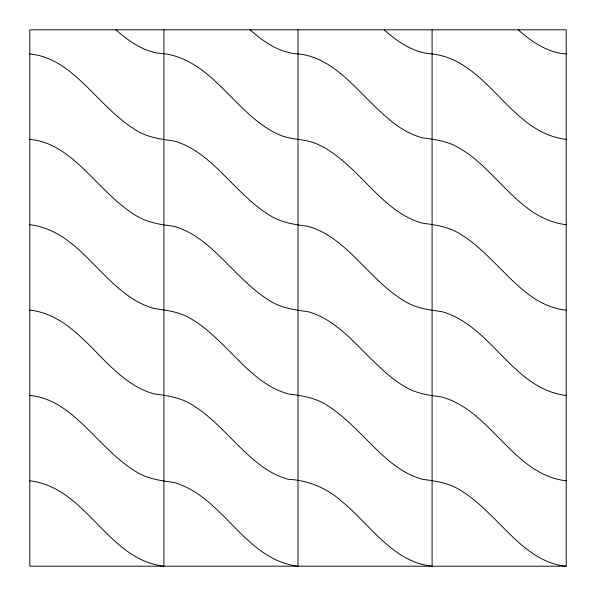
<?xml version="1.0" encoding="UTF-8"?>
<svg xmlns="http://www.w3.org/2000/svg" width="596" height="596" viewBox="0 0 596 596"><rect width="100%" height="100%" fill="white"/><g stroke="black" fill="none" stroke-linecap="round" stroke-linejoin="round"><path stroke-width="0.89" d="M566.2 566.2L29.8 566.2L29.8 29.8L566.2 29.8L566.2 566.2C534.433 563.272 512.865 536.571 491.544 515.89C481.739 506.235 471.503 496.855 459.643 489.763C448.408 482.82 435.274 480.957 422.43 479.303C395.386 471.913 376.761 449.257 357.444 430.521C347.639 420.858 337.403 411.486 325.543 404.393C314.308 397.45 301.174 395.588 288.33 393.934C261.286 386.543 242.661 363.888 223.344 345.151C213.539 335.488 203.303 326.109 191.443 319.024C180.208 312.073 167.074 310.218 154.23 308.564C103.995 294.417 83.514 231.241 29.8 224.714M566.2 53.975C547.687 52.753 531.647 41.847 518.252 29.8M29.8 53.975C61.567 56.903 83.135 83.604 104.456 104.285C114.261 113.94 124.497 123.32 136.357 130.412C147.592 137.356 160.726 139.218 173.57 140.872C200.614 148.262 219.239 170.918 238.556 189.655C248.361 199.317 258.597 208.697 270.457 215.782C281.692 222.733 294.826 224.588 307.67 226.242C334.714 233.632 353.339 256.287 372.656 275.024C382.461 284.687 392.697 294.066 404.557 301.151C415.792 308.102 428.926 309.957 441.77 311.611C492.005 325.759 512.486 388.935 566.2 395.461M566.2 139.345C508.261 132.617 487.833 57.514 428.71 53.633C411.516 51.398 396.765 41.094 384.152 29.8M29.8 139.345C61.567 142.273 83.135 168.973 104.456 189.655C114.261 199.317 124.497 208.697 136.357 215.782C147.592 222.733 160.726 224.588 173.57 226.242C200.614 233.632 219.239 256.287 238.556 275.024C248.361 284.687 258.597 294.066 270.457 301.151C281.692 308.102 294.826 309.957 307.67 311.611C334.714 319.002 353.339 341.657 372.656 360.394C382.461 370.056 392.697 379.436 404.557 386.528C415.792 393.472 428.926 395.327 441.77 396.988C492.005 411.128 512.486 474.304 566.2 480.83M566.2 224.714C519.399 218.978 497.585 170.262 459.643 148.277C448.408 141.334 435.274 139.479 422.43 137.818C412.939 135.27 404.192 130.651 396.213 124.966C379.123 112.331 365.214 96.112 349.763 81.637C335.384 68.175 318.301 55.547 298 53.975C292.42 53.573 286.922 52.329 281.677 50.392C269.779 45.922 259.469 38.181 250.052 29.8M566.2 310.091C534.433 307.163 512.865 280.463 491.544 259.781C481.739 250.119 471.503 240.739 459.643 233.647C448.408 226.704 435.274 224.848 422.43 223.187C391.81 214.627 372.209 187.464 349.763 167.007C339.906 157.865 329.23 149.343 316.826 143.927C304.824 138.615 291.176 140.075 279.174 134.77C233.781 114.581 211.304 55.264 157.18 53.096C141.326 50.034 127.775 40.357 115.952 29.8M29.8 310.091C72.965 315.172 95.256 357.876 128.013 381.082C135.992 386.767 144.739 391.378 154.23 393.934C167.074 395.588 180.208 397.45 191.443 404.393C209.516 415.226 223.686 431.117 238.556 445.763C252.853 459.799 268.468 474.051 288.33 479.303C308.251 480.279 327.159 488.184 341.933 501.519C370.205 524.681 392.667 561.872 432.1 566.2L432.1 29.8M29.8 395.461C61.567 398.389 83.135 425.082 104.456 445.763C114.261 455.426 124.497 464.805 136.357 471.898C147.592 478.841 160.726 480.696 173.57 482.358C223.805 496.498 244.285 559.674 298 566.2L298 29.8M29.8 480.83C86.725 487.431 106.975 559.599 163.9 566.2L163.9 29.8"/></g></svg>
